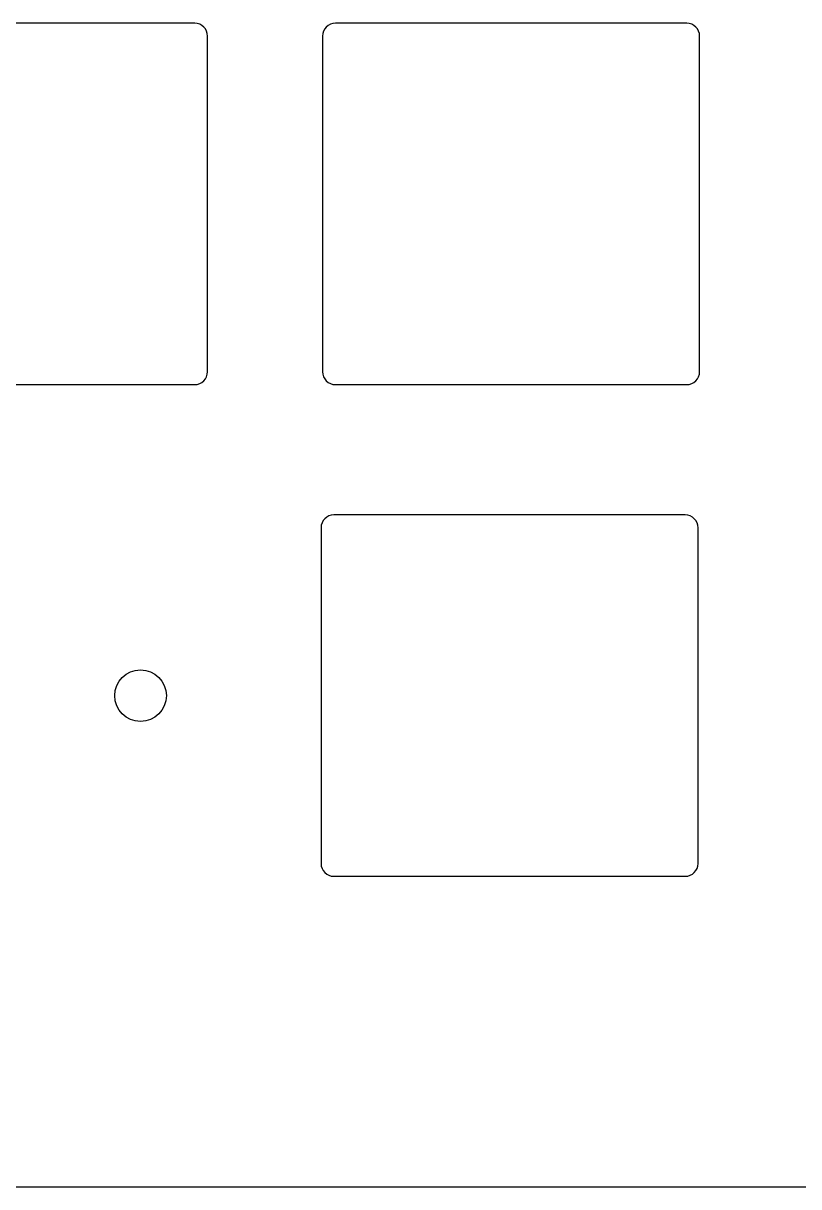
# Model space of a CAD drawing. Header units: millimetres. Extents: x -10 to 277, y -95 to 18.
# Drawn here: x 138.34 to 168.36, y -95.23 to -50.15 of the extents above; entities that cross this region are included whole.
import ezdxf

# ---------------------------------------------------------------- set-up
doc = ezdxf.new("R2010")
doc.units = ezdxf.units.MM
doc.header["$MEASUREMENT"] = 0
doc.layers.get('0').update_dxf_attribs({"linetype": 'CONTINUOUS'})
doc.layers.add('Edge.Cuts', color=53, linetype='CONTINUOUS')

msp = doc.modelspace()

# ---------------------------------------------------------------- linework, layer by layer
msp.add_lwpolyline([(164.4625, -82.700025), (164.4625, -69.700025, 0.414213562), (163.9625, -69.200025), (150.3625, -69.200025, 0.414212391), (149.8625, -69.700025), (149.8625, -82.700025, 0.414212391), (150.3625, -83.200025), (163.9625, -83.200025, 0.414213562)], format="xyb", close=True)
msp.add_circle((142.875, -76.2), 1)
at = {"layer": 'Edge.Cuts', "linetype": 'Continuous'}
for p, q in [((144.971416, -50.15), (131.371416, -50.15)), ((164.021416, -50.15), (150.421416, -50.15)), ((145.471416, -63.65), (145.471416, -50.65)), ((149.921416, -50.65), (149.921416, -63.65)), ((164.521416, -63.65), (164.521416, -50.65)), ((131.371416, -64.15), (144.971416, -64.15)), ((150.421416, -64.15), (164.021416, -64.15)), ((52.325, -95.226), (214.375, -95.226))]:
    msp.add_line(p, q, dxfattribs=at)
at = {"layer": 'Edge.Cuts'}
for centre, start, end in [((144.971416, -50.65), 0, 90), ((150.421416, -50.65), 90, 180), ((164.021416, -50.65), 0, 90), ((144.971416, -63.65), 270, 0), ((150.421416, -63.65), 180, 270), ((164.021416, -63.65), 270, 0)]:
    msp.add_arc(centre, 0.5, start, end, dxfattribs=at)

doc.saveas('drawing.dxf')
